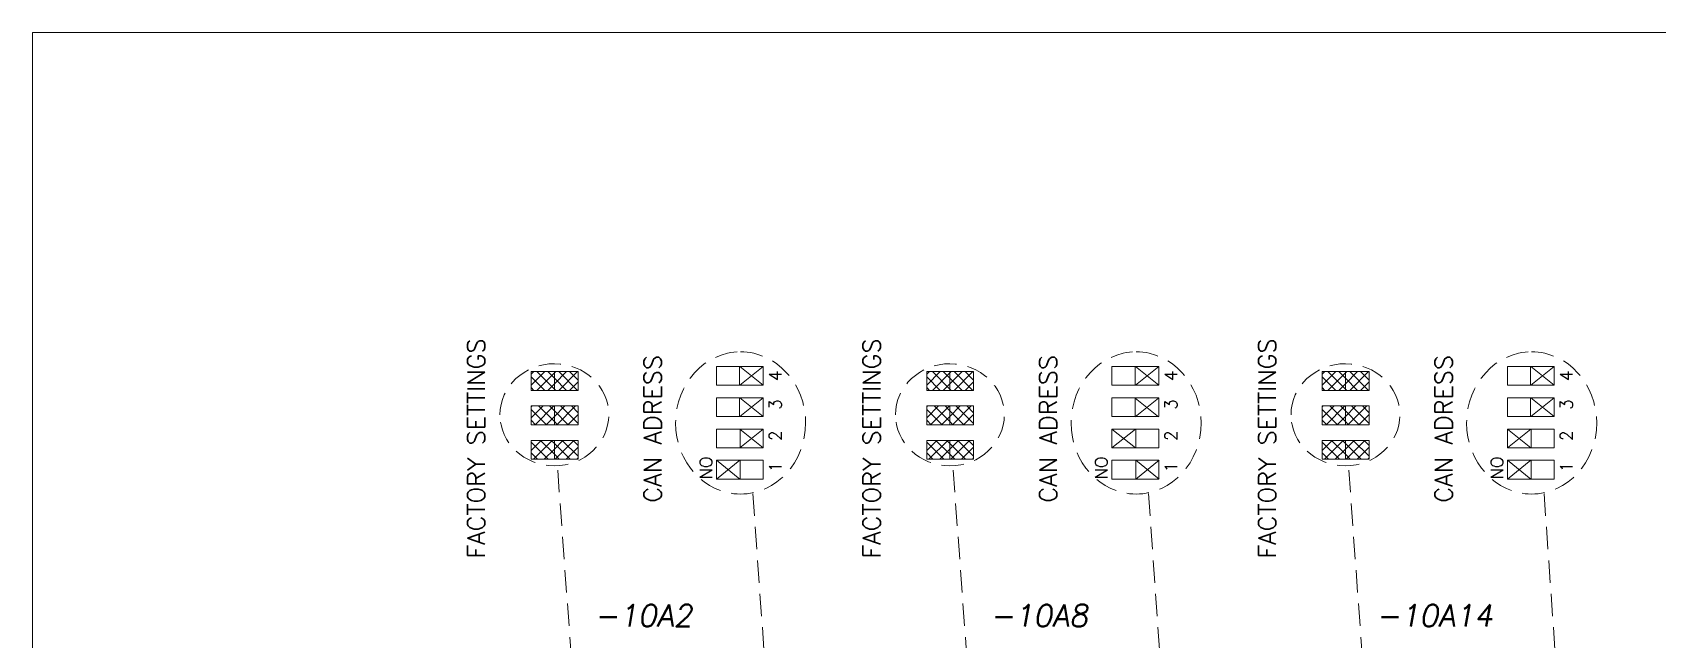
# Model space of a CAD drawing. Extents: x -2993 to 3661, y -4147 to -1441.
# Drawn here: x -1564.1 to -1379.2, y -2053.5 to -1984.5 of the extents above; entities that cross this region are included whole.
import ezdxf
from ezdxf.enums import TextEntityAlignment as Align

# ---------------------------------------------------------------- set-up
doc = ezdxf.new("R2010")
doc.units = 0
doc.header["$LTSCALE"] = 0.1
doc.header["$MEASUREMENT"] = 0
doc.linetypes.add('DASHED', pattern=[19.05, 12.7, -6.35])
doc.layers.get('0').update_dxf_attribs({"linetype": 'CONTINUOUS'})
doc.layers.add('DIM', color=5, linetype='CONTINUOUS')
doc.styles.get("Standard").update_dxf_attribs({"font": 'simplex.shx'})

msp = doc.modelspace()

# ---------------------------------------------------------------- linework, layer by layer
at = {"linetype": 'Continuous', "lineweight": 13}
for p, q in [((-1486.29, -2022.5), (-1480.96, -2022.5)), ((-1486.29, -2024.63), (-1486.29, -2022.5)), ((-1483.66, -2024.63), (-1483.66, -2022.5)), ((-1480.96, -2022.5), (-1480.96, -2024.63)), ((-1441.29, -2022.5), (-1435.96, -2022.5)), ((-1441.29, -2024.63), (-1441.29, -2022.5)), ((-1438.66, -2024.63), (-1438.66, -2022.5)), ((-1435.96, -2022.5), (-1435.96, -2024.63)), ((-1396.29, -2022.5), (-1390.96, -2022.5)), ((-1396.29, -2024.63), (-1396.29, -2022.5)), ((-1393.66, -2024.63), (-1393.66, -2022.5)), ((-1390.96, -2022.5), (-1390.96, -2024.63)), ((-1507.36, -2023.07), (-1502.03, -2023.07)), ((-1507.36, -2025.2), (-1507.36, -2023.07)), ((-1504.73, -2025.2), (-1504.73, -2023.07)), ((-1502.03, -2023.07), (-1502.03, -2025.2)), ((-1462.36, -2023.07), (-1457.03, -2023.07)), ((-1462.36, -2025.2), (-1462.36, -2023.07)), ((-1459.73, -2025.2), (-1459.73, -2023.07)), ((-1457.03, -2023.07), (-1457.03, -2025.2)), ((-1417.36, -2023.07), (-1412.03, -2023.07)), ((-1417.36, -2025.2), (-1417.36, -2023.07)), ((-1414.73, -2025.2), (-1414.73, -2023.07)), ((-1412.03, -2023.07), (-1412.03, -2025.2)), ((-1502.03, -2025.2), (-1507.36, -2025.2)), ((-1480.96, -2024.63), (-1486.29, -2024.63)), ((-1486.29, -2026.05), (-1480.96, -2026.05)), ((-1486.29, -2028.19), (-1486.29, -2026.05)), ((-1483.66, -2028.19), (-1483.66, -2026.05)), ((-1480.96, -2026.05), (-1480.96, -2028.19)), ((-1457.03, -2025.2), (-1462.36, -2025.2)), ((-1435.96, -2024.63), (-1441.29, -2024.63)), ((-1441.29, -2026.05), (-1435.96, -2026.05)), ((-1441.29, -2028.19), (-1441.29, -2026.05)), ((-1438.66, -2028.19), (-1438.66, -2026.05)), ((-1435.96, -2026.05), (-1435.96, -2028.19)), ((-1412.03, -2025.2), (-1417.36, -2025.2)), ((-1390.96, -2024.63), (-1396.29, -2024.63)), ((-1396.29, -2026.05), (-1390.96, -2026.05)), ((-1396.29, -2028.19), (-1396.29, -2026.05)), ((-1393.66, -2028.19), (-1393.66, -2026.05)), ((-1390.96, -2026.05), (-1390.96, -2028.19)), ((-1507.36, -2026.98), (-1502.03, -2026.98)), ((-1507.36, -2029.11), (-1507.36, -2026.98)), ((-1504.73, -2029.11), (-1504.73, -2026.98)), ((-1502.03, -2026.98), (-1502.03, -2029.11)), ((-1480.96, -2028.19), (-1486.29, -2028.19)), ((-1462.36, -2026.98), (-1457.03, -2026.98)), ((-1462.36, -2029.11), (-1462.36, -2026.98)), ((-1459.73, -2029.11), (-1459.73, -2026.98)), ((-1457.03, -2026.98), (-1457.03, -2029.11)), ((-1435.96, -2028.19), (-1441.29, -2028.19)), ((-1417.36, -2026.98), (-1412.03, -2026.98)), ((-1417.36, -2029.11), (-1417.36, -2026.98)), ((-1414.73, -2029.11), (-1414.73, -2026.98)), ((-1412.03, -2026.98), (-1412.03, -2029.11)), ((-1390.96, -2028.19), (-1396.29, -2028.19)), ((-1502.03, -2029.11), (-1507.36, -2029.11)), ((-1480.96, -2029.61), (-1486.29, -2029.61)), ((-1486.29, -2029.61), (-1486.29, -2031.74)), ((-1483.59, -2031.74), (-1483.59, -2029.61)), ((-1480.96, -2031.74), (-1480.96, -2029.61)), ((-1457.03, -2029.11), (-1462.36, -2029.11)), ((-1435.96, -2029.61), (-1441.29, -2029.61)), ((-1441.29, -2029.61), (-1441.29, -2031.74)), ((-1438.59, -2031.74), (-1438.59, -2029.61)), ((-1435.96, -2031.74), (-1435.96, -2029.61)), ((-1412.03, -2029.11), (-1417.36, -2029.11)), ((-1390.96, -2029.61), (-1396.29, -2029.61)), ((-1396.29, -2029.61), (-1396.29, -2031.74)), ((-1393.59, -2031.74), (-1393.59, -2029.61)), ((-1390.96, -2031.74), (-1390.96, -2029.61)), ((-1507.36, -2030.89), (-1502.03, -2030.89)), ((-1507.36, -2033.02), (-1507.36, -2030.89)), ((-1504.73, -2033.02), (-1504.73, -2030.89)), ((-1502.03, -2030.89), (-1502.03, -2033.02)), ((-1486.29, -2031.74), (-1480.96, -2031.74)), ((-1462.36, -2030.89), (-1457.03, -2030.89)), ((-1462.36, -2033.02), (-1462.36, -2030.89)), ((-1459.73, -2033.02), (-1459.73, -2030.89)), ((-1457.03, -2030.89), (-1457.03, -2033.02)), ((-1441.29, -2031.74), (-1435.96, -2031.74)), ((-1417.36, -2030.89), (-1412.03, -2030.89)), ((-1417.36, -2033.02), (-1417.36, -2030.89)), ((-1414.73, -2033.02), (-1414.73, -2030.89)), ((-1412.03, -2030.89), (-1412.03, -2033.02)), ((-1396.29, -2031.74), (-1390.96, -2031.74)), ((-1502.03, -2033.02), (-1507.36, -2033.02)), ((-1480.96, -2033.16), (-1486.29, -2033.16)), ((-1486.29, -2033.16), (-1486.29, -2035.3)), ((-1483.59, -2035.3), (-1483.59, -2033.16)), ((-1480.96, -2035.3), (-1480.96, -2033.16)), ((-1457.03, -2033.02), (-1462.36, -2033.02)), ((-1435.96, -2033.16), (-1441.29, -2033.16)), ((-1441.29, -2033.16), (-1441.29, -2035.3)), ((-1438.59, -2035.3), (-1438.59, -2033.16)), ((-1435.96, -2035.3), (-1435.96, -2033.16)), ((-1412.03, -2033.02), (-1417.36, -2033.02)), ((-1390.96, -2033.16), (-1396.29, -2033.16)), ((-1396.29, -2033.16), (-1396.29, -2035.3)), ((-1393.59, -2035.3), (-1393.59, -2033.16)), ((-1390.96, -2035.3), (-1390.96, -2033.16)), ((-1486.29, -2035.3), (-1480.96, -2035.3)), ((-1441.29, -2035.3), (-1435.96, -2035.3)), ((-1396.29, -2035.3), (-1390.96, -2035.3))]:
    msp.add_line(p, q, dxfattribs=at)
at = {"color": 7, "lineweight": 13}
for p, q in [((-1480.96, -2022.5), (-1483.62, -2024.63)), ((-1483.62, -2022.5), (-1480.96, -2024.63)), ((-1435.96, -2022.5), (-1438.62, -2024.63)), ((-1438.62, -2022.5), (-1435.96, -2024.63)), ((-1390.96, -2022.5), (-1393.62, -2024.63)), ((-1393.62, -2022.5), (-1390.96, -2024.63)), ((-1480.96, -2026.05), (-1483.62, -2028.19)), ((-1483.62, -2026.05), (-1480.96, -2028.19)), ((-1435.99, -2026.08), (-1438.66, -2028.21)), ((-1438.66, -2026.08), (-1435.99, -2028.21)), ((-1390.96, -2026.05), (-1393.62, -2028.19)), ((-1393.62, -2026.05), (-1390.96, -2028.19)), ((-1480.96, -2029.61), (-1483.62, -2031.74)), ((-1483.62, -2029.61), (-1480.96, -2031.74)), ((-1438.62, -2029.61), (-1441.29, -2031.74)), ((-1441.29, -2029.61), (-1438.62, -2031.74)), ((-1393.62, -2029.61), (-1396.29, -2031.74)), ((-1396.29, -2029.61), (-1393.62, -2031.74)), ((-1483.62, -2033.16), (-1486.29, -2035.3)), ((-1486.29, -2033.16), (-1483.62, -2035.3)), ((-1435.92, -2033.16), (-1438.59, -2035.3)), ((-1438.59, -2033.16), (-1435.92, -2035.3)), ((-1393.62, -2033.16), (-1396.29, -2035.3)), ((-1396.29, -2033.16), (-1393.62, -2035.3))]:
    msp.add_line(p, q, dxfattribs=at)
at = {"lineweight": 13}
for p, q in [((-1507.36, -2023.37), (-1507.06, -2023.07)), ((-1507.36, -2024.61), (-1505.82, -2023.07)), ((-1505.82, -2025.2), (-1507.36, -2023.66)), ((-1504.73, -2025.05), (-1506.72, -2023.07)), ((-1506.72, -2025.2), (-1504.73, -2023.21)), ((-1504.73, -2023.82), (-1505.48, -2023.07)), ((-1505.48, -2025.2), (-1504.73, -2024.45)), ((-1504.73, -2023.21), (-1504.58, -2023.07)), ((-1504.73, -2024.45), (-1503.35, -2023.07)), ((-1503.34, -2025.2), (-1504.73, -2023.82)), ((-1504.24, -2025.2), (-1502.11, -2023.07)), ((-1502.11, -2025.2), (-1504.24, -2023.07)), ((-1503.01, -2025.2), (-1502.03, -2024.23)), ((-1502.03, -2024.04), (-1503, -2023.07)), ((-1462.36, -2023.37), (-1462.06, -2023.07)), ((-1462.36, -2024.61), (-1460.82, -2023.07)), ((-1460.82, -2025.2), (-1462.36, -2023.66)), ((-1459.73, -2025.05), (-1461.72, -2023.07)), ((-1461.72, -2025.2), (-1459.73, -2023.21)), ((-1459.73, -2023.82), (-1460.48, -2023.07)), ((-1460.48, -2025.2), (-1459.73, -2024.45)), ((-1459.73, -2023.21), (-1459.58, -2023.07)), ((-1459.73, -2024.45), (-1458.35, -2023.07)), ((-1458.34, -2025.2), (-1459.73, -2023.82)), ((-1459.24, -2025.2), (-1457.11, -2023.07)), ((-1457.11, -2025.2), (-1459.24, -2023.07)), ((-1458.01, -2025.2), (-1457.03, -2024.23)), ((-1457.03, -2024.04), (-1458, -2023.07)), ((-1417.36, -2023.37), (-1417.06, -2023.07)), ((-1417.36, -2024.61), (-1415.82, -2023.07)), ((-1415.82, -2025.2), (-1417.36, -2023.66)), ((-1414.73, -2025.05), (-1416.72, -2023.07)), ((-1416.72, -2025.2), (-1414.73, -2023.21)), ((-1414.73, -2023.82), (-1415.48, -2023.07)), ((-1415.48, -2025.2), (-1414.73, -2024.45)), ((-1414.73, -2023.21), (-1414.58, -2023.07)), ((-1414.73, -2024.45), (-1413.35, -2023.07)), ((-1413.34, -2025.2), (-1414.73, -2023.82)), ((-1414.24, -2025.2), (-1412.11, -2023.07)), ((-1412.11, -2025.2), (-1414.24, -2023.07)), ((-1413.01, -2025.2), (-1412.03, -2024.23)), ((-1412.03, -2024.04), (-1413, -2023.07)), ((-1507.06, -2025.2), (-1507.36, -2024.89)), ((-1504.58, -2025.2), (-1504.73, -2025.05)), ((-1462.06, -2025.2), (-1462.36, -2024.89)), ((-1459.58, -2025.2), (-1459.73, -2025.05)), ((-1417.06, -2025.2), (-1417.36, -2024.89)), ((-1414.58, -2025.2), (-1414.73, -2025.05)), ((-1507.36, -2027.09), (-1507.26, -2026.98)), ((-1507.36, -2028.32), (-1506.02, -2026.98)), ((-1505.62, -2029.11), (-1507.36, -2027.37)), ((-1506.92, -2029.11), (-1504.78, -2026.98)), ((-1504.73, -2028.76), (-1506.52, -2026.98)), ((-1505.68, -2029.11), (-1504.73, -2028.16)), ((-1504.73, -2027.53), (-1505.28, -2026.98)), ((-1504.73, -2028.16), (-1503.55, -2026.98)), ((-1503.15, -2029.11), (-1504.73, -2027.53)), ((-1504.44, -2029.11), (-1502.31, -2026.98)), ((-1502.03, -2028.99), (-1504.04, -2026.98)), ((-1503.2, -2029.11), (-1502.03, -2027.94)), ((-1502.03, -2027.75), (-1502.8, -2026.98)), ((-1462.36, -2027.09), (-1462.26, -2026.98)), ((-1462.36, -2028.32), (-1461.02, -2026.98)), ((-1460.62, -2029.11), (-1462.36, -2027.37)), ((-1461.92, -2029.11), (-1459.78, -2026.98)), ((-1459.73, -2028.76), (-1461.52, -2026.98)), ((-1460.68, -2029.11), (-1459.73, -2028.16)), ((-1459.73, -2027.53), (-1460.28, -2026.98)), ((-1459.73, -2028.16), (-1458.55, -2026.98)), ((-1458.15, -2029.11), (-1459.73, -2027.53)), ((-1459.44, -2029.11), (-1457.31, -2026.98)), ((-1457.03, -2028.99), (-1459.04, -2026.98)), ((-1458.2, -2029.11), (-1457.03, -2027.94)), ((-1457.03, -2027.75), (-1457.8, -2026.98)), ((-1417.36, -2027.09), (-1417.26, -2026.98)), ((-1417.36, -2028.32), (-1416.02, -2026.98)), ((-1415.62, -2029.11), (-1417.36, -2027.37)), ((-1416.92, -2029.11), (-1414.78, -2026.98)), ((-1414.73, -2028.76), (-1416.52, -2026.98)), ((-1415.68, -2029.11), (-1414.73, -2028.16)), ((-1414.73, -2027.53), (-1415.28, -2026.98)), ((-1414.73, -2028.16), (-1413.55, -2026.98)), ((-1413.15, -2029.11), (-1414.73, -2027.53)), ((-1414.44, -2029.11), (-1412.31, -2026.98)), ((-1412.03, -2028.99), (-1414.04, -2026.98)), ((-1413.2, -2029.11), (-1412.03, -2027.94)), ((-1412.03, -2027.75), (-1412.8, -2026.98)), ((-1506.86, -2029.11), (-1507.36, -2028.61)), ((-1504.38, -2029.11), (-1504.73, -2028.76)), ((-1461.86, -2029.11), (-1462.36, -2028.61)), ((-1459.38, -2029.11), (-1459.73, -2028.76)), ((-1416.86, -2029.11), (-1417.36, -2028.61)), ((-1414.38, -2029.11), (-1414.73, -2028.76)), ((-1507.36, -2032.03), (-1506.22, -2030.89)), ((-1505.42, -2033.02), (-1507.36, -2031.08)), ((-1507.12, -2033.02), (-1504.98, -2030.89)), ((-1504.73, -2032.48), (-1506.32, -2030.89)), ((-1505.88, -2033.02), (-1504.73, -2031.88)), ((-1504.73, -2031.24), (-1505.08, -2030.89)), ((-1504.73, -2031.88), (-1503.75, -2030.89)), ((-1502.95, -2033.02), (-1504.73, -2031.24)), ((-1504.64, -2033.02), (-1502.51, -2030.89)), ((-1502.03, -2032.7), (-1503.84, -2030.89)), ((-1503.4, -2033.02), (-1502.03, -2031.65)), ((-1502.03, -2031.47), (-1502.6, -2030.89)), ((-1462.36, -2032.03), (-1461.22, -2030.89)), ((-1460.42, -2033.02), (-1462.36, -2031.08)), ((-1462.12, -2033.02), (-1459.98, -2030.89)), ((-1459.73, -2032.48), (-1461.32, -2030.89)), ((-1460.88, -2033.02), (-1459.73, -2031.88)), ((-1459.73, -2031.24), (-1460.08, -2030.89)), ((-1459.73, -2031.88), (-1458.75, -2030.89)), ((-1457.95, -2033.02), (-1459.73, -2031.24)), ((-1459.64, -2033.02), (-1457.51, -2030.89)), ((-1457.03, -2032.7), (-1458.84, -2030.89)), ((-1458.4, -2033.02), (-1457.03, -2031.65)), ((-1457.03, -2031.47), (-1457.6, -2030.89)), ((-1417.36, -2032.03), (-1416.22, -2030.89)), ((-1415.42, -2033.02), (-1417.36, -2031.08)), ((-1417.12, -2033.02), (-1414.98, -2030.89)), ((-1414.73, -2032.48), (-1416.32, -2030.89)), ((-1415.88, -2033.02), (-1414.73, -2031.88)), ((-1414.73, -2031.24), (-1415.08, -2030.89)), ((-1414.73, -2031.88), (-1413.75, -2030.89)), ((-1412.95, -2033.02), (-1414.73, -2031.24)), ((-1414.64, -2033.02), (-1412.51, -2030.89)), ((-1412.03, -2032.7), (-1413.84, -2030.89)), ((-1413.4, -2033.02), (-1412.03, -2031.65)), ((-1412.03, -2031.47), (-1412.6, -2030.89)), ((-1506.66, -2033.02), (-1507.36, -2032.32)), ((-1504.18, -2033.02), (-1504.73, -2032.48)), ((-1502.17, -2033.02), (-1502.03, -2032.89)), ((-1461.66, -2033.02), (-1462.36, -2032.32)), ((-1459.18, -2033.02), (-1459.73, -2032.48)), ((-1457.17, -2033.02), (-1457.03, -2032.89)), ((-1416.66, -2033.02), (-1417.36, -2032.32)), ((-1414.18, -2033.02), (-1414.73, -2032.48)), ((-1412.17, -2033.02), (-1412.03, -2032.89))]:
    msp.add_line(p, q, dxfattribs=at)
at = {"linetype": 'DASHED', "lineweight": 13, "ltscale": 2}
for p, q in [((-1500.29, -2090), (-1504.39, -2033.78)), ((-1455.29, -2090), (-1459.39, -2033.78)), ((-1410.29, -2090), (-1414.39, -2033.78)), ((-1478.5, -2088.89), (-1482.14, -2036.85)), ((-1433.5, -2088.89), (-1437.14, -2036.85)), ((-1388.5, -2088.89), (-1392.14, -2036.85))]:
    msp.add_line(p, q, dxfattribs=at)
for centre, major_axis, ratio in [((-1504.73, -2027.98), (-6.19, 0.01), 0.938062), ((-1483.54, -2028.91), (0, 8.09), 0.914373), ((-1459.73, -2027.98), (-6.19, 0.01), 0.938062), ((-1438.54, -2028.91), (0, 8.09), 0.914373), ((-1414.73, -2027.98), (-6.19, 0.01), 0.938062), ((-1393.54, -2028.91), (0, 8.09), 0.914373)]:
    msp.add_ellipse(centre, major_axis=major_axis, ratio=ratio, dxfattribs=at)
at = {"layer": 'DIM', "lineweight": 13}
msp.add_lwpolyline([(-1564.11, -1984.49), (-1271.38, -1984.49), (-1271.38, -2480.61), (-1564.11, -2480.61)], close=True, dxfattribs=at)

# ---------------------------------------------------------------- texts
at = {"lineweight": 13, "text_generation_flag": 6}
for s, p in [('FACTORY SETTINGS', (-1512.63, -2044.32)), ('FACTORY SETTINGS', (-1467.63, -2044.32)), ('FACTORY SETTINGS', (-1422.63, -2044.32)), ('CAN ADRESS', (-1492.55, -2037.98)), ('CAN ADRESS', (-1447.55, -2037.98)), ('CAN ADRESS', (-1402.55, -2037.98))]:
    msp.add_text(s, height=2, rotation=270, dxfattribs=at).set_placement(p)
at = {"linetype": 'Continuous', "lineweight": 13, "text_generation_flag": 6}
for s, p in [('4', (-1478.88, -2024.13)), ('4', (-1433.88, -2024.13)), ('4', (-1388.88, -2024.13)), ('3', (-1478.88, -2027.42)), ('3', (-1433.88, -2027.42)), ('3', (-1388.88, -2027.42)), ('2', (-1478.88, -2030.97)), ('2', (-1433.88, -2030.97)), ('2', (-1388.88, -2030.97)), ('1', (-1478.88, -2034.53)), ('1', (-1433.88, -2034.53)), ('1', (-1388.88, -2034.53))]:
    msp.add_text(s, height=1.4, rotation=270, dxfattribs=at).set_placement(p)
at = {"linetype": 'Continuous', "lineweight": 13}
for p in [(-1488.19, -2032.72), (-1443.19, -2032.72), (-1398.19, -2032.72)]:
    msp.add_text('ON', height=1.4, rotation=270, dxfattribs=at).set_placement(p)
at = {"lineweight": 13, "oblique": 10, "text_generation_flag": 6}
for s, p in [('-10A2', (-1494.59, -2052.08)), ('-10A8', (-1449.59, -2052.08)), ('-10A14', (-1404.59, -2052.08))]:
    msp.add_text(s, height=2.5, rotation=180, dxfattribs=at).set_placement(p, align=Align.CENTER)

doc.saveas('drawing.dxf')
